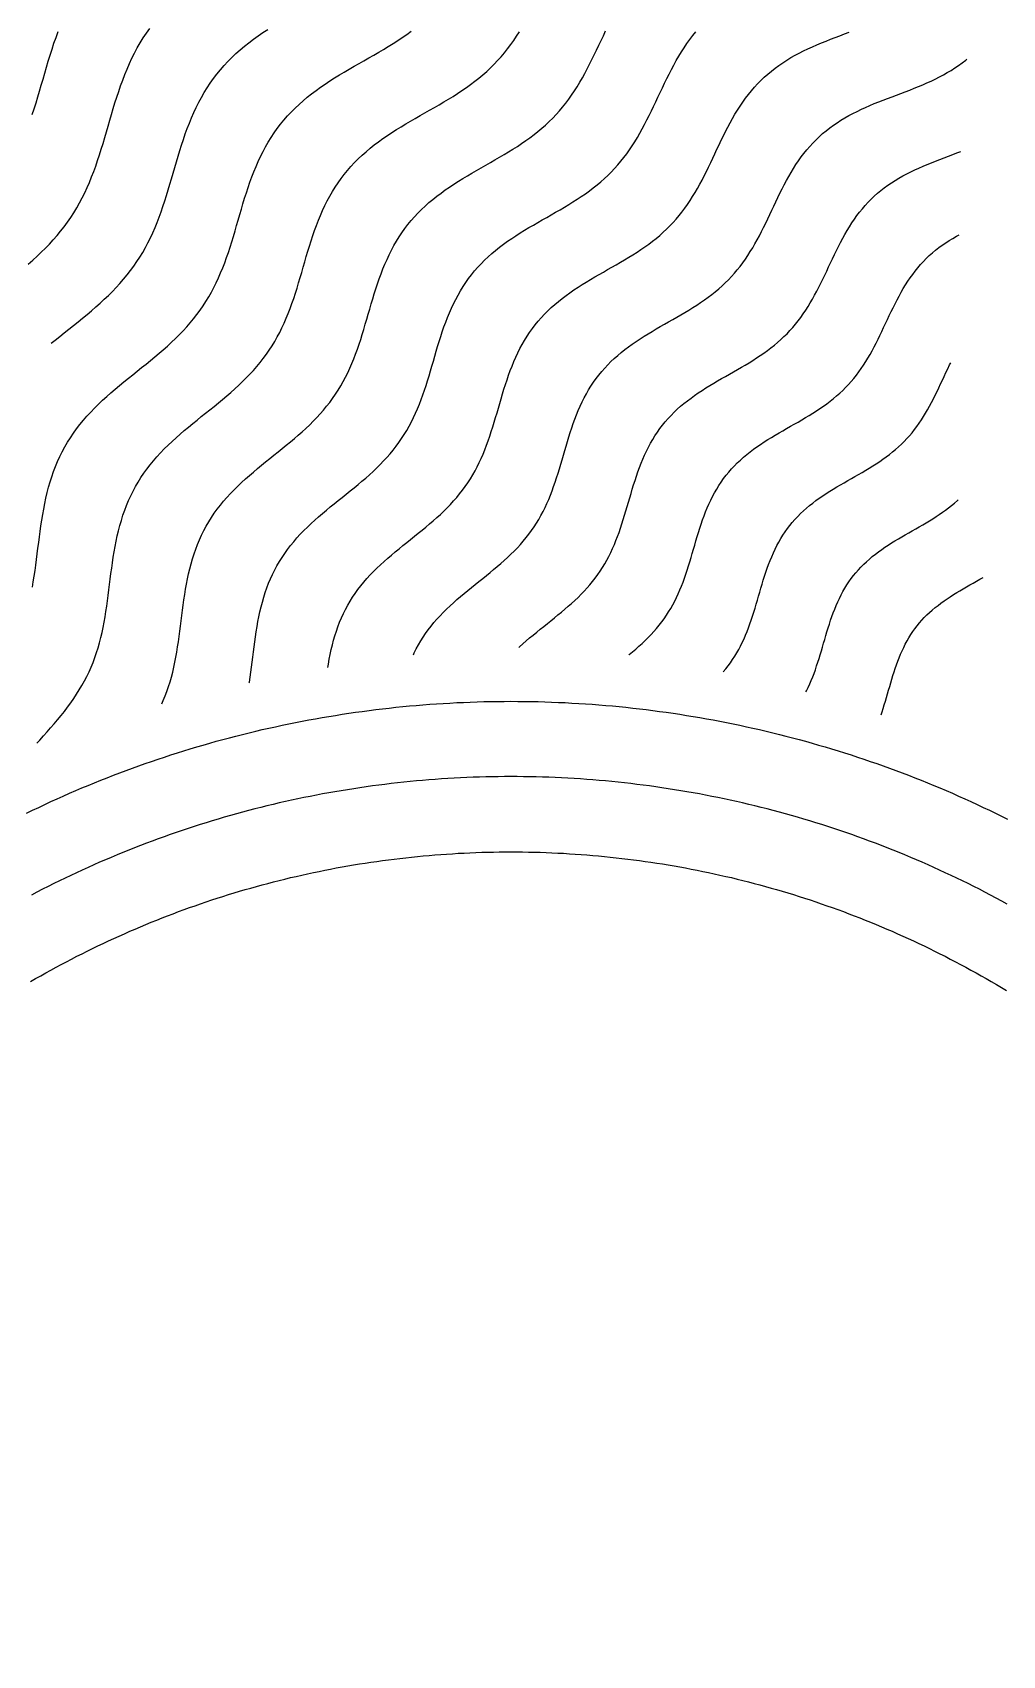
# Model space of a CAD drawing. Header units: millimetres. Extents: x -14.2 to 14.2, y -14.2 to 14.2.
# Drawn here: x -8.73 to -4.87, y 0 to 6.47 of the extents above; entities that cross this region are included whole.
import ezdxf

# ---------------------------------------------------------------- set-up
doc = ezdxf.new("R2010")
doc.units = ezdxf.units.MM
for name, color, linetype in [('ALTIN', 2, 'Continuous'), ('DOKU', 8, 'Continuous'), ('KESIM', 1, 'Continuous')]:
    doc.layers.add(name, color=color, linetype=linetype)

msp = doc.modelspace()

# ---------------------------------------------------------------- linework, layer by layer
at = {"layer": 'ALTIN'}
for points in [[(-8.7538, 3.3572), (-8.7295, 3.3689), (-8.7052, 3.3805), (-8.6807, 3.392), (-8.6562, 3.4033), (-8.6316, 3.4145), (-8.607, 3.4255), (-8.5823, 3.4364), (-8.5575, 3.4471), (-8.5327, 3.4576), (-8.5077, 3.4681), (-8.4828, 3.4783), (-8.4577, 3.4884), (-8.4326, 3.4984), (-8.4075, 3.5082), (-8.3823, 3.5178), (-8.357, 3.5273), (-8.3316, 3.5366), (-8.3062, 3.5458), (-8.2808, 3.5548), (-8.2553, 3.5637), (-8.2297, 3.5724), (-8.2041, 3.5809), (-8.1785, 3.5893), (-8.1528, 3.5975), (-8.127, 3.6056), (-8.1012, 3.6135), (-8.0753, 3.6213), (-8.0494, 3.6289), (-8.0235, 3.6363), (-7.9975, 3.6436), (-7.9714, 3.6507), (-7.9453, 3.6577), (-7.9192, 3.6645), (-7.893, 3.6711), (-7.8668, 3.6776), (-7.8406, 3.6839), (-7.8143, 3.6901), (-7.788, 3.6961), (-7.7616, 3.7019), (-7.7352, 3.7076), (-7.7088, 3.7131), (-7.6823, 3.7184), (-7.6558, 3.7236), (-7.6293, 3.7286), (-7.6028, 3.7335), (-7.5762, 3.7382), (-7.5496, 3.7427), (-7.5229, 3.7471), (-7.4962, 3.7513), (-7.4695, 3.7554), (-7.4428, 3.7592), (-7.4161, 3.763), (-7.3893, 3.7665), (-7.3625, 3.7699), (-7.3357, 3.7731), (-7.3089, 3.7762), (-7.2821, 3.7791), (-7.2552, 3.7818), (-7.2283, 3.7844), (-7.2014, 3.7868), (-7.1745, 3.789), (-7.1476, 3.7911), (-7.1207, 3.793), (-7.0937, 3.7947), (-7.0668, 3.7963), (-7.0398, 3.7977), (-7.0129, 3.7989), (-6.9859, 3.8), (-6.9589, 3.8009), (-6.9319, 3.8017), (-6.9049, 3.8022), (-6.8779, 3.8027), (-6.8509, 3.8029), (-6.8239, 3.803), (-6.7969, 3.8029), (-6.7699, 3.8027), (-6.7429, 3.8022), (-6.716, 3.8017), (-6.689, 3.8009), (-6.662, 3.8), (-6.635, 3.7989), (-6.608, 3.7977), (-6.5811, 3.7963), (-6.5541, 3.7947), (-6.5272, 3.793), (-6.5002, 3.7911), (-6.4733, 3.789), (-6.4464, 3.7868), (-6.4195, 3.7844), (-6.3927, 3.7818), (-6.3658, 3.7791), (-6.339, 3.7762), (-6.3121, 3.7731), (-6.2853, 3.7699), (-6.2585, 3.7665), (-6.2318, 3.763), (-6.205, 3.7592), (-6.1783, 3.7554), (-6.1516, 3.7513), (-6.125, 3.7471), (-6.0983, 3.7427), (-6.0717, 3.7382), (-6.0451, 3.7335), (-6.0186, 3.7286), (-5.992, 3.7236), (-5.9655, 3.7184), (-5.9391, 3.7131), (-5.9126, 3.7076), (-5.8862, 3.7019), (-5.8599, 3.6961), (-5.8336, 3.6901), (-5.8073, 3.6839), (-5.781, 3.6776), (-5.7548, 3.6711), (-5.7287, 3.6645), (-5.7025, 3.6577), (-5.6764, 3.6507), (-5.6504, 3.6436), (-5.6244, 3.6363), (-5.5984, 3.6289), (-5.5725, 3.6213), (-5.5467, 3.6135), (-5.5209, 3.6056), (-5.4951, 3.5975), (-5.4694, 3.5893), (-5.4437, 3.5809), (-5.4181, 3.5724), (-5.3926, 3.5637), (-5.3671, 3.5548), (-5.3416, 3.5458), (-5.3162, 3.5366), (-5.2909, 3.5273), (-5.2656, 3.5178), (-5.2404, 3.5082), (-5.2152, 3.4984), (-5.1901, 3.4884), (-5.1651, 3.4783), (-5.1401, 3.4681), (-5.1152, 3.4576), (-5.0904, 3.4471), (-5.0656, 3.4364), (-5.0409, 3.4255), (-5.0162, 3.4145), (-4.9916, 3.4033), (-4.9671, 3.392), (-4.9427, 3.3805), (-4.9183, 3.3689), (-4.894, 3.3572), (-4.8698, 3.3452), (-4.8456, 3.3332)], [(-4.847, 2.9949), (-4.8691, 3.0069), (-4.8912, 3.0189), (-4.9134, 3.0307), (-4.9357, 3.0423), (-4.9581, 3.0538), (-4.9805, 3.0652), (-5.003, 3.0764), (-5.0256, 3.0875), (-5.0482, 3.0985), (-5.071, 3.1093), (-5.0937, 3.12), (-5.1166, 3.1306), (-5.1395, 3.141), (-5.1624, 3.1512), (-5.1855, 3.1614), (-5.2086, 3.1713), (-5.2317, 3.1812), (-5.2549, 3.1909), (-5.2782, 3.2004), (-5.3015, 3.2099), (-5.3249, 3.2191), (-5.3484, 3.2283), (-5.3719, 3.2372), (-5.3954, 3.2461), (-5.419, 3.2548), (-5.4427, 3.2633), (-5.4664, 3.2717), (-5.4902, 3.28), (-5.514, 3.2881), (-5.5378, 3.296), (-5.5618, 3.3039), (-5.5857, 3.3115), (-5.6097, 3.3191), (-5.6338, 3.3264), (-5.6579, 3.3337), (-5.682, 3.3407), (-5.7062, 3.3477), (-5.7304, 3.3545), (-5.7547, 3.3611), (-5.779, 3.3676), (-5.8033, 3.3739), (-5.8277, 3.3801), (-5.8521, 3.3861), (-5.8766, 3.392), (-5.9011, 3.3978), (-5.9256, 3.4034), (-5.9502, 3.4088), (-5.9748, 3.4141), (-5.9994, 3.4192), (-6.0241, 3.4242), (-6.0488, 3.429), (-6.0735, 3.4337), (-6.0982, 3.4382), (-6.123, 3.4426), (-6.1478, 3.4468), (-6.1726, 3.4509), (-6.1975, 3.4548), (-6.2223, 3.4586), (-6.2472, 3.4622), (-6.2722, 3.4657), (-6.2971, 3.469), (-6.322, 3.4721), (-6.347, 3.4752), (-6.372, 3.478), (-6.397, 3.4807), (-6.4221, 3.4832), (-6.4471, 3.4856), (-6.4722, 3.4879), (-6.4972, 3.4899), (-6.5223, 3.4919), (-6.5474, 3.4936), (-6.5725, 3.4953), (-6.5976, 3.4967), (-6.6228, 3.498), (-6.6479, 3.4992), (-6.673, 3.5002), (-6.6982, 3.5011), (-6.7233, 3.5017), (-6.7485, 3.5023), (-6.7736, 3.5027), (-6.7988, 3.5029), (-6.8239, 3.503), (-6.8491, 3.5029), (-6.8742, 3.5027), (-6.8994, 3.5023), (-6.9246, 3.5017), (-6.9497, 3.5011), (-6.9748, 3.5002), (-7, 3.4992), (-7.0251, 3.498), (-7.0502, 3.4967), (-7.0753, 3.4953), (-7.1005, 3.4936), (-7.1255, 3.4919), (-7.1506, 3.4899), (-7.1757, 3.4879), (-7.2008, 3.4856), (-7.2258, 3.4832), (-7.2508, 3.4807), (-7.2758, 3.478), (-7.3008, 3.4752), (-7.3258, 3.4721), (-7.3508, 3.469), (-7.3757, 3.4657), (-7.4006, 3.4622), (-7.4255, 3.4586), (-7.4504, 3.4548), (-7.4753, 3.4509), (-7.5001, 3.4468), (-7.5249, 3.4426), (-7.5497, 3.4382), (-7.5744, 3.4337), (-7.5991, 3.429), (-7.6238, 3.4242), (-7.6485, 3.4192), (-7.6731, 3.4141), (-7.6977, 3.4088), (-7.7222, 3.4034), (-7.7468, 3.3978), (-7.7713, 3.392), (-7.7957, 3.3861), (-7.8202, 3.3801), (-7.8445, 3.3739), (-7.8689, 3.3676), (-7.8932, 3.3611), (-7.9175, 3.3545), (-7.9417, 3.3477), (-7.9659, 3.3407), (-7.99, 3.3337), (-8.0141, 3.3264), (-8.0382, 3.3191), (-8.0622, 3.3115), (-8.0861, 3.3039), (-8.11, 3.296), (-8.1339, 3.2881), (-8.1577, 3.28), (-8.1815, 3.2717), (-8.2052, 3.2633), (-8.2288, 3.2548), (-8.2525, 3.2461), (-8.276, 3.2372), (-8.2995, 3.2283), (-8.3229, 3.2191), (-8.3463, 3.2099), (-8.3697, 3.2004), (-8.3929, 3.1909), (-8.4161, 3.1812), (-8.4393, 3.1713), (-8.4624, 3.1614), (-8.4854, 3.1512), (-8.5084, 3.141), (-8.5313, 3.1306), (-8.5541, 3.12), (-8.5769, 3.1093), (-8.5996, 3.0985), (-8.6223, 3.0875), (-8.6448, 3.0764), (-8.6673, 3.0652), (-8.6898, 3.0538), (-8.7121, 3.0423), (-8.7344, 3.0307)]]:
    msp.add_lwpolyline(points, dxfattribs=at)
at = {"layer": 'DOKU'}
for points in [[(-8.7465, 5.5453), (-8.7289, 5.5609), (-8.7117, 5.5767), (-8.6949, 5.5927), (-8.6785, 5.609), (-8.6625, 5.6255), (-8.6471, 5.6423), (-8.6321, 5.6595), (-8.6177, 5.6769), (-8.6038, 5.6947), (-8.5905, 5.7129), (-8.5777, 5.7314), (-8.5655, 5.7503), (-8.5538, 5.7696), (-8.5426, 5.7892), (-8.532, 5.8093), (-8.5219, 5.8296), (-8.5123, 5.8503), (-8.5031, 5.8714), (-8.4944, 5.8928), (-8.486, 5.9144), (-8.478, 5.9364), (-8.4704, 5.9586), (-8.463, 5.981), (-8.4558, 6.0037), (-8.4489, 6.0265), (-8.442, 6.0495), (-8.4353, 6.0725), (-8.4286, 6.0957), (-8.4219, 6.1188), (-8.4151, 6.142), (-8.4082, 6.1652), (-8.4012, 6.1882), (-8.3939, 6.2112), (-8.3864, 6.234), (-8.3786, 6.2566), (-8.3704, 6.279), (-8.3619, 6.3011), (-8.3529, 6.323), (-8.3435, 6.3446), (-8.3336, 6.3658), (-8.3232, 6.3866), (-8.3122, 6.407), (-8.3007, 6.4271), (-8.2886, 6.4467), (-8.2759, 6.4658), (-8.2626, 6.4845)], [(-8.7307, 6.1418), (-8.7231, 6.1649), (-8.7158, 6.1882), (-8.7086, 6.2118), (-8.7015, 6.2354), (-8.6946, 6.2592), (-8.6877, 6.283), (-8.6808, 6.3069), (-8.6738, 6.3308), (-8.6667, 6.3547), (-8.6594, 6.3784), (-8.6519, 6.4021), (-8.6442, 6.4256), (-8.6361, 6.4489), (-8.6277, 6.472)], [(-8.7304, 4.2581), (-8.7266, 4.2798), (-8.723, 4.3017), (-8.7197, 4.3238), (-8.7166, 4.3459), (-8.7136, 4.3682), (-8.7108, 4.3906), (-8.708, 4.413), (-8.7051, 4.4355), (-8.7023, 4.458), (-8.6993, 4.4804), (-8.6961, 4.5028), (-8.6928, 4.5252), (-8.6892, 4.5474), (-8.6852, 4.5695), (-8.681, 4.5915), (-8.6763, 4.6133), (-8.6712, 4.6349), (-8.6656, 4.6562), (-8.6596, 4.6773), (-8.653, 4.6982), (-8.6458, 4.7187), (-8.6381, 4.739), (-8.6297, 4.759), (-8.6208, 4.7786), (-8.6112, 4.7979), (-8.601, 4.8168), (-8.5902, 4.8354), (-8.5787, 4.8536), (-8.5667, 4.8715), (-8.554, 4.889), (-8.5408, 4.9062), (-8.527, 4.9231), (-8.5127, 4.9396), (-8.4979, 4.9558), (-8.4826, 4.9717), (-8.4668, 4.9873), (-8.4507, 5.0027), (-8.4342, 5.0178), (-8.4174, 5.0327), (-8.4003, 5.0474), (-8.383, 5.0619), (-8.3655, 5.0763), (-8.348, 5.0906), (-8.3303, 5.1048), (-8.3126, 5.119), (-8.295, 5.1331), (-8.2774, 5.1472), (-8.2599, 5.1614), (-8.2426, 5.1756), (-8.2256, 5.19), (-8.2088, 5.2044), (-8.1923, 5.219), (-8.1761, 5.2339), (-8.1603, 5.2489), (-8.1449, 5.2641), (-8.1299, 5.2796), (-8.1154, 5.2954), (-8.1014, 5.3115), (-8.0879, 5.3279), (-8.0749, 5.3446), (-8.0623, 5.3617), (-8.0503, 5.3791), (-8.0389, 5.3968), (-8.0279, 5.4149), (-8.0174, 5.4333), (-8.0075, 5.4521), (-7.998, 5.4712), (-7.989, 5.4907), (-7.9803, 5.5104), (-7.9721, 5.5305), (-7.9643, 5.5508), (-7.9568, 5.5714), (-7.9496, 5.5923), (-7.9427, 5.6133), (-7.936, 5.6346), (-7.9294, 5.656), (-7.923, 5.6776), (-7.9167, 5.6992), (-7.9104, 5.7209), (-7.9041, 5.7427), (-7.8977, 5.7644), (-7.8913, 5.7861), (-7.8847, 5.8078), (-7.8779, 5.8293), (-7.8708, 5.8507), (-7.8635, 5.8719), (-7.8558, 5.893), (-7.8478, 5.9137), (-7.8394, 5.9343), (-7.8306, 5.9545), (-7.8213, 5.9744), (-7.8115, 5.994), (-7.8012, 6.0131), (-7.7904, 6.0319), (-7.779, 6.0503), (-7.7671, 6.0683), (-7.7546, 6.0859), (-7.7416, 6.103), (-7.728, 6.1197), (-7.7139, 6.1359), (-7.6991, 6.1517), (-7.6839, 6.167), (-7.6682, 6.1819), (-7.6519, 6.1964), (-7.6352, 6.2105), (-7.618, 6.2241), (-7.6004, 6.2375), (-7.5824, 6.2504), (-7.564, 6.2631), (-7.5454, 6.2754), (-7.5265, 6.2875), (-7.5073, 6.2994), (-7.4879, 6.311), (-7.4684, 6.3225), (-7.4488, 6.3338), (-7.4292, 6.3451), (-7.4095, 6.3563), (-7.3898, 6.3675), (-7.3703, 6.3787), (-7.3508, 6.39), (-7.3315, 6.4013), (-7.3124, 6.4128), (-7.2936, 6.4245), (-7.275, 6.4363), (-7.2567, 6.4484), (-7.2387, 6.4608), (-7.2211, 6.4735)], [(-8.7128, 3.636), (-8.7012, 3.6487), (-8.6865, 3.6649), (-8.672, 3.681), (-8.6576, 3.6973), (-8.6435, 3.7135), (-8.6296, 3.7299), (-8.6161, 3.7464), (-8.6029, 3.763), (-8.5901, 3.7797), (-8.5777, 3.7966), (-8.5657, 3.8137), (-8.5542, 3.831), (-8.5433, 3.8485), (-8.5328, 3.8662), (-8.5229, 3.8841), (-8.5135, 3.9023), (-8.5047, 3.9207), (-8.4964, 3.9394), (-8.4887, 3.9583), (-8.4815, 3.9775), (-8.4748, 3.997), (-8.4686, 4.0167), (-8.463, 4.0366), (-8.4577, 4.0568), (-8.4529, 4.0772), (-8.4485, 4.0978), (-8.4445, 4.1186), (-8.4407, 4.1396), (-8.4373, 4.1608), (-8.4341, 4.1821), (-8.4311, 4.2036), (-8.4282, 4.2251), (-8.4255, 4.2468), (-8.4227, 4.2685), (-8.42, 4.2902), (-8.4172, 4.3119), (-8.4143, 4.3337), (-8.4113, 4.3553), (-8.4081, 4.377), (-8.4046, 4.3985), (-8.4008, 4.4199), (-8.3966, 4.4411), (-8.3921, 4.4622), (-8.3872, 4.483), (-8.3818, 4.5037), (-8.3759, 4.5241), (-8.3696, 4.5443), (-8.3626, 4.5642), (-8.3551, 4.5838), (-8.3471, 4.6031), (-8.3384, 4.6221), (-8.3292, 4.6407), (-8.3193, 4.659), (-8.3088, 4.677), (-8.2978, 4.6946), (-8.2861, 4.7119), (-8.2739, 4.7289), (-8.2611, 4.7455), (-8.2477, 4.7618), (-8.2339, 4.7778), (-8.2195, 4.7935), (-8.2047, 4.8089), (-8.1895, 4.824), (-8.1739, 4.8388), (-8.1579, 4.8535), (-8.1417, 4.8679), (-8.1252, 4.8821), (-8.1084, 4.8961), (-8.0915, 4.9101), (-8.0745, 4.9239), (-8.0574, 4.9376), (-8.0403, 4.9513), (-8.0233, 4.965), (-8.0063, 4.9786), (-7.9894, 4.9923), (-7.9727, 5.0061), (-7.9562, 5.02), (-7.9399, 5.034), (-7.9239, 5.0481), (-7.9083, 5.0624), (-7.893, 5.077), (-7.8781, 5.0917), (-7.8637, 5.1067), (-7.8496, 5.122), (-7.8361, 5.1376), (-7.823, 5.1534), (-7.8104, 5.1696), (-7.7983, 5.1861), (-7.7867, 5.2029), (-7.7756, 5.22), (-7.765, 5.2375), (-7.7549, 5.2554), (-7.7452, 5.2735), (-7.736, 5.292), (-7.7273, 5.3108), (-7.719, 5.3299), (-7.711, 5.3493), (-7.7035, 5.369), (-7.6962, 5.3889), (-7.6892, 5.4091), (-7.6825, 5.4295), (-7.676, 5.45), (-7.6697, 5.4708), (-7.6635, 5.4916), (-7.6574, 5.5125), (-7.6513, 5.5335), (-7.6452, 5.5546), (-7.6391, 5.5756), (-7.6328, 5.5966), (-7.6264, 5.6175), (-7.6198, 5.6384), (-7.613, 5.6591), (-7.6059, 5.6796), (-7.5985, 5.6999), (-7.5908, 5.7201), (-7.5826, 5.7399), (-7.5741, 5.7595), (-7.5651, 5.7787), (-7.5556, 5.7976), (-7.5457, 5.8162), (-7.5352, 5.8344), (-7.5242, 5.8522), (-7.5127, 5.8696), (-7.5006, 5.8865), (-7.488, 5.9031), (-7.4749, 5.9192), (-7.4612, 5.9349), (-7.447, 5.9502), (-7.4322, 5.965), (-7.417, 5.9794), (-7.4013, 5.9934), (-7.3851, 6.007), (-7.3685, 6.0203), (-7.3514, 6.0332), (-7.334, 6.0457), (-7.3163, 6.0579), (-7.2983, 6.0699), (-7.2799, 6.0816), (-7.2614, 6.093), (-7.2427, 6.1043), (-7.2238, 6.1154), (-7.2049, 6.1264), (-7.1858, 6.1373), (-7.1668, 6.1481), (-7.1478, 6.1589), (-7.1289, 6.1698), (-7.1101, 6.1807), (-7.0914, 6.1917), (-7.0729, 6.2028), (-7.0547, 6.2141), (-7.0367, 6.2255), (-7.019, 6.2372), (-7.0016, 6.2492), (-6.9846, 6.2614), (-6.968, 6.274), (-6.9517, 6.2869), (-6.9359, 6.3001), (-6.9205, 6.3137), (-6.9055, 6.3277), (-6.891, 6.3421), (-6.8769, 6.3569), (-6.8632, 6.3721), (-6.85, 6.3878), (-6.8373, 6.4038), (-6.8249, 6.4202), (-6.8129, 6.437), (-6.8014, 6.4542), (-6.7901, 6.4718)], [(-8.655, 5.2299), (-8.6395, 5.2426), (-8.6214, 5.2573), (-8.6031, 5.272), (-8.5849, 5.2866), (-8.5666, 5.3012), (-8.5485, 5.3158), (-8.5305, 5.3304), (-8.5126, 5.3451), (-8.495, 5.3599), (-8.4776, 5.3749), (-8.4606, 5.39), (-8.4439, 5.4053), (-8.4276, 5.4208), (-8.4117, 5.4366), (-8.3962, 5.4526), (-8.3813, 5.4689), (-8.3668, 5.4855), (-8.3528, 5.5024), (-8.3393, 5.5197), (-8.3264, 5.5373), (-8.314, 5.5553), (-8.3022, 5.5736), (-8.2908, 5.5922), (-8.28, 5.6113), (-8.2698, 5.6307), (-8.26, 5.6504), (-8.2506, 5.6705), (-8.2417, 5.6909), (-8.2333, 5.7116), (-8.2252, 5.7326), (-8.2174, 5.7539), (-8.21, 5.7754), (-8.2028, 5.7972), (-8.1959, 5.8191), (-8.1891, 5.8413), (-8.1825, 5.8635), (-8.176, 5.8859), (-8.1695, 5.9083), (-8.163, 5.9308), (-8.1564, 5.9532), (-8.1497, 5.9756), (-8.1429, 5.998), (-8.1359, 6.0202), (-8.1286, 6.0423), (-8.121, 6.0643), (-8.1131, 6.086), (-8.1048, 6.1074), (-8.0962, 6.1286), (-8.087, 6.1495), (-8.0774, 6.1701), (-8.0673, 6.1903), (-8.0567, 6.2101), (-8.0455, 6.2295), (-8.0338, 6.2485), (-8.0215, 6.2671), (-8.0086, 6.2852), (-7.9952, 6.3029), (-7.9811, 6.3201), (-7.9665, 6.3368), (-7.9513, 6.3531), (-7.9356, 6.369), (-7.9193, 6.3844), (-7.9025, 6.3993), (-7.8852, 6.4139), (-7.8675, 6.428), (-7.8493, 6.4418), (-7.8307, 6.4552), (-7.8118, 6.4682), (-7.7925, 6.481)], [(-8.2145, 3.7931), (-8.2087, 3.806), (-8.2013, 3.8243), (-8.1943, 3.8428), (-8.1878, 3.8616), (-8.1819, 3.8807), (-8.1764, 3.8999), (-8.1713, 3.9194), (-8.1667, 3.9391), (-8.1624, 3.9591), (-8.1585, 3.9792), (-8.1549, 3.9995), (-8.1516, 4.0199), (-8.1485, 4.0405), (-8.1456, 4.0612), (-8.1428, 4.0821), (-8.1402, 4.103), (-8.1375, 4.1239), (-8.1349, 4.1449), (-8.1322, 4.1659), (-8.1294, 4.1869), (-8.1265, 4.2079), (-8.1233, 4.2287), (-8.12, 4.2495), (-8.1163, 4.2702), (-8.1123, 4.2907), (-8.1079, 4.3111), (-8.1032, 4.3312), (-8.098, 4.3512), (-8.0923, 4.3709), (-8.0861, 4.3904), (-8.0794, 4.4096), (-8.0722, 4.4286), (-8.0644, 4.4472), (-8.0561, 4.4655), (-8.0471, 4.4836), (-8.0376, 4.5013), (-8.0275, 4.5186), (-8.0168, 4.5357), (-8.0055, 4.5524), (-7.9937, 4.5688), (-7.9813, 4.5848), (-7.9684, 4.6006), (-7.9551, 4.616), (-7.9412, 4.6312), (-7.9269, 4.646), (-7.9122, 4.6606), (-7.8971, 4.675), (-7.8817, 4.6891), (-7.866, 4.703), (-7.85, 4.7168), (-7.8339, 4.7304), (-7.8175, 4.7438), (-7.8011, 4.7571), (-7.7846, 4.7704), (-7.7681, 4.7836), (-7.7516, 4.7968), (-7.7352, 4.81), (-7.7188, 4.8233), (-7.7027, 4.8366), (-7.6867, 4.85), (-7.671, 4.8635), (-7.6556, 4.8772), (-7.6405, 4.891), (-7.6257, 4.905), (-7.6114, 4.9193), (-7.5974, 4.9338), (-7.5838, 4.9486), (-7.5707, 4.9636), (-7.5581, 4.9789), (-7.5459, 4.9945), (-7.5342, 5.0105), (-7.523, 5.0267), (-7.5123, 5.0433), (-7.502, 5.0602), (-7.4923, 5.0774), (-7.4829, 5.095), (-7.4741, 5.1128), (-7.4656, 5.131), (-7.4576, 5.1494), (-7.4499, 5.1682), (-7.4426, 5.1872), (-7.4356, 5.2065), (-7.4289, 5.2259), (-7.4224, 5.2456), (-7.4161, 5.2655), (-7.41, 5.2855), (-7.404, 5.3056), (-7.3981, 5.3259), (-7.3922, 5.3462), (-7.3863, 5.3665), (-7.3804, 5.3868), (-7.3743, 5.4071), (-7.3682, 5.4273), (-7.3618, 5.4474), (-7.3552, 5.4674), (-7.3484, 5.4873), (-7.3412, 5.5069), (-7.3337, 5.5264), (-7.3259, 5.5455), (-7.3176, 5.5644), (-7.3089, 5.583), (-7.2998, 5.6013), (-7.2902, 5.6192), (-7.28, 5.6368), (-7.2694, 5.654), (-7.2583, 5.6708), (-7.2467, 5.6872), (-7.2345, 5.7032), (-7.2218, 5.7188), (-7.2085, 5.7339), (-7.1948, 5.7487), (-7.1806, 5.763), (-7.1658, 5.7769), (-7.1506, 5.7905), (-7.135, 5.8036), (-7.1189, 5.8164), (-7.1025, 5.8289), (-7.0857, 5.841), (-7.0685, 5.8528), (-7.0511, 5.8643), (-7.0334, 5.8756), (-7.0155, 5.8867), (-6.9974, 5.8976), (-6.9792, 5.9083), (-6.9609, 5.9189), (-6.9425, 5.9295), (-6.9241, 5.9399), (-6.9058, 5.9504), (-6.8875, 5.9609), (-6.8693, 5.9714), (-6.8513, 5.982), (-6.8334, 5.9927), (-6.8158, 6.0036), (-6.7984, 6.0147), (-6.7813, 6.026), (-6.7645, 6.0376), (-6.7481, 6.0494), (-6.732, 6.0615), (-6.7163, 6.074), (-6.701, 6.0868), (-6.6861, 6.0999), (-6.6717, 6.1135), (-6.6576, 6.1274), (-6.644, 6.1417), (-6.6308, 6.1564), (-6.6181, 6.1715), (-6.6057, 6.1869), (-6.5938, 6.2028), (-6.5822, 6.2191), (-6.571, 6.2357), (-6.5602, 6.2527), (-6.5497, 6.27), (-6.5395, 6.2876), (-6.5296, 6.3055), (-6.5199, 6.3237), (-6.5104, 6.3422), (-6.5011, 6.3608), (-6.4919, 6.3796), (-6.4829, 6.3986), (-6.4739, 6.4176), (-6.4649, 6.4367), (-6.4559, 6.4559), (-6.4468, 6.475)], [(-7.8662, 3.8771), (-7.8659, 3.879), (-7.8629, 3.8989), (-7.8601, 3.9189), (-7.8574, 3.939), (-7.8548, 3.9592), (-7.8523, 3.9794), (-7.8498, 3.9997), (-7.8472, 4.0199), (-7.8445, 4.0402), (-7.8416, 4.0604), (-7.8386, 4.0805), (-7.8354, 4.1006), (-7.8318, 4.1205), (-7.828, 4.1403), (-7.8238, 4.16), (-7.8192, 4.1794), (-7.8142, 4.1987), (-7.8087, 4.2177), (-7.8027, 4.2365), (-7.7963, 4.2551), (-7.7893, 4.2733), (-7.7818, 4.2913), (-7.7737, 4.309), (-7.7651, 4.3264), (-7.7559, 4.3435), (-7.7461, 4.3603), (-7.7358, 4.3767), (-7.7249, 4.3928), (-7.7135, 4.4086), (-7.7016, 4.4241), (-7.6892, 4.4393), (-7.6762, 4.4542), (-7.6629, 4.4688), (-7.6491, 4.4832), (-7.6349, 4.4973), (-7.6203, 4.5111), (-7.6054, 4.5248), (-7.5903, 4.5382), (-7.5749, 4.5515), (-7.5593, 4.5646), (-7.5435, 4.5775), (-7.5277, 4.5904), (-7.5118, 4.6032), (-7.4958, 4.616), (-7.4799, 4.6287), (-7.464, 4.6414), (-7.4483, 4.6542), (-7.4327, 4.6671), (-7.4173, 4.68), (-7.4022, 4.693), (-7.3873, 4.7062), (-7.3727, 4.7196), (-7.3585, 4.7331), (-7.3446, 4.7469), (-7.3311, 4.7609), (-7.318, 4.7751), (-7.3054, 4.7896), (-7.2932, 4.8044), (-7.2814, 4.8195), (-7.2701, 4.8348), (-7.2593, 4.8505), (-7.249, 4.8665), (-7.2391, 4.8828), (-7.2297, 4.8994), (-7.2207, 4.9164), (-7.2121, 4.9336), (-7.204, 4.9511), (-7.1962, 4.969), (-7.1888, 4.9871), (-7.1817, 5.0054), (-7.175, 5.024), (-7.1685, 5.0428), (-7.1622, 5.0618), (-7.1562, 5.0809), (-7.1503, 5.1002), (-7.1445, 5.1197), (-7.1388, 5.1392), (-7.1331, 5.1588), (-7.1274, 5.1784), (-7.1217, 5.198), (-7.1159, 5.2176), (-7.1099, 5.2371), (-7.1038, 5.2565), (-7.0974, 5.2758), (-7.0908, 5.295), (-7.0839, 5.3139), (-7.0767, 5.3327), (-7.0691, 5.3512), (-7.0611, 5.3694), (-7.0527, 5.3874), (-7.0439, 5.405), (-7.0346, 5.4223), (-7.0249, 5.4392), (-7.0146, 5.4558), (-7.0039, 5.4721), (-6.9927, 5.4879), (-6.9809, 5.5033), (-6.9687, 5.5183), (-6.9559, 5.533), (-6.9426, 5.5472), (-6.9289, 5.561), (-6.9147, 5.5745), (-6.9, 5.5875), (-6.8849, 5.6002), (-6.8694, 5.6126), (-6.8536, 5.6246), (-6.8373, 5.6363), (-6.8208, 5.6477), (-6.804, 5.6588), (-6.7869, 5.6697), (-6.7696, 5.6804), (-6.7522, 5.6909), (-6.7346, 5.7012), (-6.7169, 5.7115), (-6.6992, 5.7216), (-6.6814, 5.7317), (-6.6637, 5.7418), (-6.6461, 5.7519), (-6.6285, 5.7621), (-6.6111, 5.7723), (-6.5939, 5.7827), (-6.5769, 5.7932), (-6.5601, 5.8039), (-6.5436, 5.8148), (-6.5275, 5.826), (-6.5116, 5.8374), (-6.4961, 5.8491), (-6.4809, 5.8611), (-6.4662, 5.8735), (-6.4518, 5.8861), (-6.4378, 5.8992), (-6.4243, 5.9126), (-6.4112, 5.9264), (-6.3984, 5.9406), (-6.3861, 5.9552), (-6.3742, 5.9701), (-6.3627, 5.9854), (-6.3515, 6.0011), (-6.3407, 6.0171), (-6.3303, 6.0335), (-6.3202, 6.0502), (-6.3103, 6.0672), (-6.3007, 6.0845), (-6.2914, 6.1021), (-6.2822, 6.1199), (-6.2732, 6.1379), (-6.2644, 6.156), (-6.2556, 6.1743), (-6.247, 6.1927), (-6.2383, 6.2111), (-6.2296, 6.2296), (-6.2209, 6.2481), (-6.2121, 6.2665), (-6.2031, 6.2849), (-6.194, 6.3031), (-6.1847, 6.3211), (-6.1752, 6.339), (-6.1654, 6.3567), (-6.1553, 6.374), (-6.145, 6.3911), (-6.1342, 6.4079), (-6.1231, 6.4243), (-6.1117, 6.4404), (-6.0998, 6.456), (-6.0875, 6.4712)], [(-7.5529, 3.9384), (-7.5508, 3.9516), (-7.5474, 3.9709), (-7.5436, 3.9899), (-7.5396, 4.0089), (-7.5352, 4.0276), (-7.5303, 4.0462), (-7.525, 4.0645), (-7.5193, 4.0827), (-7.5131, 4.1005), (-7.5064, 4.1181), (-7.4991, 4.1355), (-7.4913, 4.1525), (-7.483, 4.1693), (-7.4742, 4.1857), (-7.4648, 4.2019), (-7.4548, 4.2177), (-7.4443, 4.2333), (-7.4333, 4.2485), (-7.4218, 4.2634), (-7.4099, 4.2781), (-7.3974, 4.2924), (-7.3845, 4.3065), (-7.3712, 4.3204), (-7.3576, 4.3339), (-7.3435, 4.3473), (-7.3292, 4.3604), (-7.3146, 4.3734), (-7.2998, 4.3861), (-7.2847, 4.3988), (-7.2695, 4.4113), (-7.2543, 4.4237), (-7.2389, 4.436), (-7.2235, 4.4483), (-7.2082, 4.4606), (-7.1929, 4.4729), (-7.1778, 4.4852), (-7.1627, 4.4975), (-7.1479, 4.51), (-7.1333, 4.5226), (-7.119, 4.5353), (-7.1049, 4.5482), (-7.0912, 4.5612), (-7.0778, 4.5745), (-7.0648, 4.5879), (-7.0522, 4.6017), (-7.04, 4.6156), (-7.0283, 4.6299), (-7.0169, 4.6444), (-7.0061, 4.6592), (-6.9956, 4.6743), (-6.9857, 4.6898), (-6.9761, 4.7055), (-6.9671, 4.7215), (-6.9584, 4.7378), (-6.9501, 4.7544), (-6.9423, 4.7713), (-6.9348, 4.7885), (-6.9277, 4.8059), (-6.9209, 4.8236), (-6.9144, 4.8415), (-6.9081, 4.8596), (-6.9021, 4.8779), (-6.8962, 4.8964), (-6.8906, 4.915), (-6.885, 4.9337), (-6.8795, 4.9525), (-6.874, 4.9714), (-6.8686, 4.9903), (-6.863, 5.0092), (-6.8574, 5.0281), (-6.8517, 5.0469), (-6.8458, 5.0656), (-6.8396, 5.0842), (-6.8333, 5.1026), (-6.8266, 5.1209), (-6.8196, 5.139), (-6.8123, 5.1568), (-6.8046, 5.1744), (-6.7966, 5.1917), (-6.7881, 5.2087), (-6.7791, 5.2253), (-6.7697, 5.2417), (-6.7599, 5.2577), (-6.7495, 5.2733), (-6.7387, 5.2885), (-6.7273, 5.3034), (-6.7155, 5.3179), (-6.7032, 5.332), (-6.6905, 5.3457), (-6.6772, 5.359), (-6.6635, 5.372), (-6.6494, 5.3846), (-6.6349, 5.3968), (-6.6199, 5.4087), (-6.6046, 5.4203), (-6.589, 5.4315), (-6.5731, 5.4425), (-6.5568, 5.4533), (-6.5404, 5.4638), (-6.5237, 5.4741), (-6.5069, 5.4842), (-6.49, 5.4942), (-6.4729, 5.504), (-6.4558, 5.5138), (-6.4387, 5.5235), (-6.4217, 5.5333), (-6.4047, 5.543), (-6.3878, 5.5528), (-6.371, 5.5627), (-6.3544, 5.5727), (-6.338, 5.5828), (-6.3218, 5.5931), (-6.306, 5.6036), (-6.2904, 5.6144), (-6.2751, 5.6254), (-6.2601, 5.6366), (-6.2455, 5.6482), (-6.2313, 5.6601), (-6.2175, 5.6723), (-6.204, 5.6849), (-6.1909, 5.6979), (-6.1783, 5.7112), (-6.166, 5.7248), (-6.1542, 5.7388), (-6.1427, 5.7532), (-6.1316, 5.768), (-6.1208, 5.7831), (-6.1104, 5.7986), (-6.1004, 5.8144), (-6.0906, 5.8305), (-6.0811, 5.8469), (-6.0719, 5.8635), (-6.0629, 5.8804), (-6.054, 5.8976), (-6.0454, 5.9149), (-6.0369, 5.9324), (-6.0284, 5.95), (-6.0201, 5.9677), (-6.0117, 5.9855), (-6.0033, 6.0033), (-5.9949, 6.0211), (-5.9864, 6.0389), (-5.9778, 6.0566), (-5.969, 6.0741), (-5.9601, 6.0915), (-5.9509, 6.1088), (-5.9415, 6.1258), (-5.9318, 6.1425), (-5.9218, 6.159), (-5.9114, 6.1752), (-5.9007, 6.191), (-5.8897, 6.2064), (-5.8782, 6.2215), (-5.8664, 6.2362), (-5.8542, 6.2504), (-5.8415, 6.2642), (-5.8284, 6.2776), (-5.8149, 6.2905), (-5.801, 6.303), (-5.7866, 6.315), (-5.7718, 6.3265), (-5.7567, 6.3376), (-5.7411, 6.3483), (-5.7252, 6.3585), (-5.7089, 6.3683), (-5.6923, 6.3777), (-5.6754, 6.3867), (-5.6582, 6.3954), (-5.6407, 6.4038), (-5.623, 6.4118), (-5.6051, 6.4196), (-5.5871, 6.4272), (-5.5689, 6.4346), (-5.5506, 6.4418), (-5.5322, 6.4489), (-5.5138, 6.4558), (-5.4954, 6.4628), (-5.477, 6.4697)], [(-7.2126, 3.9881), (-7.209, 3.996), (-7.201, 4.0121), (-7.1924, 4.028), (-7.1834, 4.0435), (-7.1738, 4.0588), (-7.1638, 4.0737), (-7.1532, 4.0884), (-7.1421, 4.1027), (-7.1306, 4.1168), (-7.1186, 4.1307), (-7.1062, 4.1442), (-7.0934, 4.1575), (-7.0802, 4.1706), (-7.0667, 4.1834), (-7.0529, 4.1961), (-7.0389, 4.2085), (-7.0246, 4.2208), (-7.0102, 4.233), (-6.9955, 4.245), (-6.9808, 4.2569), (-6.9661, 4.2688), (-6.9513, 4.2806), (-6.9365, 4.2924), (-6.9218, 4.3043), (-6.9072, 4.3161), (-6.8928, 4.328), (-6.8785, 4.34), (-6.8644, 4.3521), (-6.8506, 4.3643), (-6.8371, 4.3767), (-6.8239, 4.3893), (-6.811, 4.402), (-6.7985, 4.415), (-6.7864, 4.4282), (-6.7747, 4.4417), (-6.7634, 4.4554), (-6.7525, 4.4694), (-6.742, 4.4836), (-6.732, 4.4982), (-6.7224, 4.513), (-6.7132, 4.5281), (-6.7045, 4.5435), (-6.6961, 4.5592), (-6.6882, 4.5752), (-6.6806, 4.5915), (-6.6734, 4.608), (-6.6666, 4.6248), (-6.66, 4.6418), (-6.6538, 4.659), (-6.6477, 4.6764), (-6.6419, 4.6941), (-6.6363, 4.7118), (-6.6308, 4.7297), (-6.6255, 4.7478), (-6.6202, 4.7659), (-6.6149, 4.784), (-6.6097, 4.8022), (-6.6044, 4.8204), (-6.5989, 4.8385), (-6.5934, 4.8566), (-6.5877, 4.8747), (-6.5818, 4.8926), (-6.5757, 4.9103), (-6.5693, 4.9279), (-6.5626, 4.9453), (-6.5556, 4.9624), (-6.5482, 4.9793), (-6.5404, 4.996), (-6.5322, 5.0123), (-6.5236, 5.0284), (-6.5146, 5.0441), (-6.5051, 5.0595), (-6.4951, 5.0745), (-6.4847, 5.0892), (-6.4738, 5.1035), (-6.4624, 5.1175), (-6.4506, 5.131), (-6.4383, 5.1442), (-6.4255, 5.157), (-6.4124, 5.1695), (-6.3988, 5.1816), (-6.3848, 5.1934), (-6.3704, 5.2048), (-6.3557, 5.216), (-6.3406, 5.2268), (-6.3253, 5.2374), (-6.3097, 5.2477), (-6.2939, 5.2578), (-6.2778, 5.2677), (-6.2617, 5.2775), (-6.2454, 5.2871), (-6.229, 5.2966), (-6.2125, 5.306), (-6.1961, 5.3154), (-6.1796, 5.3247), (-6.1633, 5.3341), (-6.147, 5.3435), (-6.1309, 5.353), (-6.1149, 5.3626), (-6.0991, 5.3724), (-6.0836, 5.3823), (-6.0683, 5.3924), (-6.0533, 5.4027), (-6.0386, 5.4133), (-6.0242, 5.4242), (-6.0101, 5.4353), (-5.9964, 5.4468), (-5.9831, 5.4585), (-5.9702, 5.4707), (-5.9576, 5.4831), (-5.9454, 5.4959), (-5.9336, 5.509), (-5.9222, 5.5225), (-5.9112, 5.5364), (-5.9005, 5.5506), (-5.8901, 5.5651), (-5.8801, 5.58), (-5.8704, 5.5952), (-5.861, 5.6107), (-5.8519, 5.6265), (-5.843, 5.6425), (-5.8343, 5.6588), (-5.8259, 5.6753), (-5.8175, 5.692), (-5.8093, 5.7088), (-5.8012, 5.7258), (-5.7931, 5.7428), (-5.7851, 5.7599), (-5.7771, 5.7771), (-5.769, 5.7942), (-5.7608, 5.8113), (-5.7525, 5.8283), (-5.7441, 5.8452), (-5.7354, 5.8619), (-5.7266, 5.8785), (-5.7175, 5.8949), (-5.7082, 5.911), (-5.6986, 5.9269), (-5.6886, 5.9424), (-5.6783, 5.9576), (-5.6677, 5.9725), (-5.6567, 5.987), (-5.6453, 6.0011), (-5.6335, 6.0148), (-5.6213, 6.0281), (-5.6087, 6.041), (-5.5957, 6.0534), (-5.5823, 6.0654), (-5.5685, 6.0769), (-5.5543, 6.0881), (-5.5397, 6.0987), (-5.5247, 6.109), (-5.5094, 6.1188), (-5.4937, 6.1283), (-5.4778, 6.1373), (-5.4615, 6.146), (-5.4449, 6.1544), (-5.4281, 6.1624), (-5.4111, 6.1702), (-5.3939, 6.1777), (-5.3765, 6.185), (-5.359, 6.192), (-5.3414, 6.199), (-5.3237, 6.2058), (-5.306, 6.2125), (-5.2883, 6.2192), (-5.2706, 6.2259), (-5.253, 6.2326), (-5.2354, 6.2393), (-5.218, 6.2462), (-5.2007, 6.2532), (-5.1836, 6.2603), (-5.1667, 6.2677), (-5.15, 6.2753), (-5.1336, 6.2832), (-5.1174, 6.2913), (-5.1015, 6.2998), (-5.0859, 6.3086), (-5.0705, 6.3178), (-5.0555, 6.3273), (-5.0409, 6.3372), (-5.0265, 6.3476), (-5.0125, 6.3583), (-5.0079, 6.362)], [(-6.7921, 4.0175), (-6.79, 4.0196), (-6.7767, 4.0317), (-6.7632, 4.0437), (-6.7495, 4.0555), (-6.7356, 4.0672), (-6.7215, 4.0787), (-6.7074, 4.0902), (-6.6932, 4.1016), (-6.679, 4.113), (-6.6648, 4.1243), (-6.6507, 4.1357), (-6.6367, 4.1471), (-6.6228, 4.1585), (-6.6091, 4.17), (-6.5956, 4.1816), (-6.5823, 4.1934), (-6.5693, 4.2053), (-6.5566, 4.2174), (-6.5443, 4.2296), (-6.5323, 4.2421), (-6.5206, 4.2548), (-6.5093, 4.2677), (-6.4985, 4.2809), (-6.488, 4.2943), (-6.4779, 4.308), (-6.4683, 4.322), (-6.4591, 4.3362), (-6.4503, 4.3508), (-6.4419, 4.3656), (-6.4339, 4.3807), (-6.4262, 4.396), (-6.419, 4.4116), (-6.4121, 4.4275), (-6.4055, 4.4436), (-6.3992, 4.46), (-6.3931, 4.4765), (-6.3874, 4.4933), (-6.3818, 4.5102), (-6.3764, 4.5273), (-6.3711, 4.5445), (-6.366, 4.5618), (-6.3609, 4.5792), (-6.3558, 4.5966), (-6.3508, 4.6141), (-6.3457, 4.6316), (-6.3405, 4.649), (-6.3352, 4.6664), (-6.3297, 4.6837), (-6.324, 4.7009), (-6.3181, 4.718), (-6.312, 4.7349), (-6.3056, 4.7516), (-6.2988, 4.7681), (-6.2917, 4.7843), (-6.2842, 4.8003), (-6.2764, 4.816), (-6.2681, 4.8314), (-6.2594, 4.8466), (-6.2503, 4.8613), (-6.2407, 4.8758), (-6.2307, 4.8899), (-6.2202, 4.9036), (-6.2093, 4.917), (-6.1979, 4.9301), (-6.1861, 4.9427), (-6.1739, 4.9551), (-6.1612, 4.967), (-6.1481, 4.9787), (-6.1347, 4.99), (-6.1209, 5.001), (-6.1067, 5.0117), (-6.0923, 5.0221), (-6.0776, 5.0323), (-6.0626, 5.0422), (-6.0474, 5.0519), (-6.032, 5.0614), (-6.0164, 5.0708), (-6.0007, 5.08), (-5.985, 5.0891), (-5.9692, 5.0982), (-5.9534, 5.1072), (-5.9376, 5.1162), (-5.9219, 5.1252), (-5.9062, 5.1342), (-5.8907, 5.1433), (-5.8754, 5.1526), (-5.8602, 5.1619), (-5.8453, 5.1715), (-5.8306, 5.1812), (-5.8162, 5.1911), (-5.802, 5.2013), (-5.7882, 5.2117), (-5.7747, 5.2224), (-5.7616, 5.2334), (-5.7488, 5.2447), (-5.7363, 5.2564), (-5.7243, 5.2683), (-5.7126, 5.2806), (-5.7012, 5.2933), (-5.6902, 5.3062), (-5.6796, 5.3195), (-5.6694, 5.3332), (-5.6594, 5.3472), (-5.6498, 5.3615), (-5.6405, 5.3761), (-5.6315, 5.391), (-5.6227, 5.4061), (-5.6142, 5.4215), (-5.6058, 5.4372), (-5.5977, 5.453), (-5.5897, 5.469), (-5.5818, 5.4852), (-5.574, 5.5015), (-5.5662, 5.5179), (-5.5585, 5.5343), (-5.5508, 5.5508), (-5.543, 5.5672), (-5.5352, 5.5837), (-5.5272, 5.6), (-5.5191, 5.6163), (-5.5108, 5.6323), (-5.5023, 5.6483), (-5.4936, 5.664), (-5.4846, 5.6795), (-5.4754, 5.6947), (-5.4658, 5.7097), (-5.4559, 5.7243), (-5.4457, 5.7386), (-5.4351, 5.7525), (-5.4242, 5.7661), (-5.4128, 5.7792), (-5.4011, 5.792), (-5.389, 5.8044), (-5.3765, 5.8163), (-5.3637, 5.8278), (-5.3504, 5.8389), (-5.3367, 5.8496), (-5.3227, 5.8599), (-5.3083, 5.8697), (-5.2936, 5.8792), (-5.2786, 5.8882), (-5.2632, 5.8969), (-5.2476, 5.9053), (-5.2317, 5.9133), (-5.2155, 5.921), (-5.1992, 5.9285), (-5.1826, 5.9357), (-5.1659, 5.9427), (-5.1491, 5.9495), (-5.1322, 5.9562), (-5.1152, 5.9627), (-5.0982, 5.9692), (-5.0811, 5.9756), (-5.0641, 5.982), (-5.0472, 5.9884), (-5.0321, 5.9943)], [(-6.3542, 3.9878), (-6.3528, 3.989), (-6.3397, 4), (-6.3267, 4.0112), (-6.314, 4.0225), (-6.3015, 4.0339), (-6.2894, 4.0455), (-6.2775, 4.0572), (-6.266, 4.0692), (-6.2548, 4.0813), (-6.244, 4.0937), (-6.2335, 4.1064), (-6.2235, 4.1192), (-6.2139, 4.1324), (-6.2046, 4.1458), (-6.1958, 4.1595), (-6.1873, 4.1734), (-6.1793, 4.1876), (-6.1716, 4.2021), (-6.1643, 4.2168), (-6.1573, 4.2318), (-6.1507, 4.247), (-6.1443, 4.2625), (-6.1383, 4.2782), (-6.1325, 4.294), (-6.127, 4.3101), (-6.1216, 4.3263), (-6.1165, 4.3427), (-6.1114, 4.3592), (-6.1065, 4.3758), (-6.1016, 4.3925), (-6.0968, 4.4093), (-6.0919, 4.426), (-6.087, 4.4428), (-6.082, 4.4595), (-6.0769, 4.4762), (-6.0717, 4.4928), (-6.0662, 4.5093), (-6.0606, 4.5257), (-6.0547, 4.5419), (-6.0485, 4.5579), (-6.042, 4.5737), (-6.0352, 4.5893), (-6.0281, 4.6046), (-6.0205, 4.6197), (-6.0126, 4.6345), (-6.0042, 4.649), (-5.9955, 4.6632), (-5.9863, 4.677), (-5.9767, 4.6905), (-5.9667, 4.7037), (-5.9562, 4.7166), (-5.9453, 4.7291), (-5.9339, 4.7412), (-5.9222, 4.7531), (-5.9101, 4.7646), (-5.8975, 4.7757), (-5.8846, 4.7866), (-5.8714, 4.7971), (-5.8578, 4.8074), (-5.8439, 4.8174), (-5.8298, 4.8271), (-5.8154, 4.8366), (-5.8008, 4.846), (-5.7861, 4.8551), (-5.7712, 4.8641), (-5.7561, 4.8729), (-5.741, 4.8817), (-5.7259, 4.8903), (-5.7107, 4.899), (-5.6955, 4.9076), (-5.6805, 4.9162), (-5.6655, 4.9249), (-5.6506, 4.9337), (-5.6359, 4.9425), (-5.6213, 4.9515), (-5.607, 4.9607), (-5.5929, 4.97), (-5.5791, 4.9795), (-5.5655, 4.9893), (-5.5523, 4.9993), (-5.5393, 5.0096), (-5.5267, 5.0201), (-5.5144, 5.031), (-5.5025, 5.0421), (-5.4909, 5.0536), (-5.4797, 5.0654), (-5.4688, 5.0775), (-5.4583, 5.0899), (-5.4481, 5.1027), (-5.4382, 5.1158), (-5.4287, 5.1292), (-5.4195, 5.1429), (-5.4106, 5.1569), (-5.4019, 5.1712), (-5.3935, 5.1857), (-5.3853, 5.2005), (-5.3773, 5.2155), (-5.3695, 5.2307), (-5.3618, 5.2461), (-5.3542, 5.2616), (-5.3468, 5.2772), (-5.3393, 5.2929), (-5.3319, 5.3087), (-5.3245, 5.3245), (-5.3171, 5.3403), (-5.3095, 5.3561), (-5.3019, 5.3717), (-5.2941, 5.3873), (-5.2861, 5.4027), (-5.278, 5.418), (-5.2696, 5.4331), (-5.261, 5.448), (-5.2522, 5.4626), (-5.243, 5.4769), (-5.2335, 5.4909), (-5.2237, 5.5046), (-5.2136, 5.518), (-5.2031, 5.531), (-5.1922, 5.5437), (-5.181, 5.5559), (-5.1694, 5.5678), (-5.1574, 5.5792), (-5.145, 5.5903), (-5.1323, 5.6009), (-5.1192, 5.6111), (-5.1057, 5.621), (-5.0919, 5.6304), (-5.0778, 5.6395), (-5.0634, 5.6482), (-5.0487, 5.6565), (-5.0384, 5.662)], [(-5.9781, 3.9204), (-5.9686, 3.9319), (-5.959, 3.9442), (-5.9498, 3.9568), (-5.9409, 3.9696), (-5.9325, 3.9827), (-5.9244, 3.996), (-5.9167, 4.0096), (-5.9093, 4.0235), (-5.9023, 4.0376), (-5.8956, 4.052), (-5.8893, 4.0665), (-5.8832, 4.0813), (-5.8775, 4.0964), (-5.8719, 4.1116), (-5.8666, 4.1269), (-5.8615, 4.1425), (-5.8565, 4.1582), (-5.8517, 4.174), (-5.847, 4.1899), (-5.8423, 4.2059), (-5.8377, 4.2219), (-5.833, 4.2379), (-5.8283, 4.254), (-5.8236, 4.27), (-5.8187, 4.286), (-5.8136, 4.3019), (-5.8084, 4.3177), (-5.803, 4.3333), (-5.7974, 4.3488), (-5.7915, 4.3642), (-5.7853, 4.3793), (-5.7787, 4.3943), (-5.7719, 4.4089), (-5.7647, 4.4234), (-5.7571, 4.4375), (-5.7491, 4.4514), (-5.7407, 4.465), (-5.7319, 4.4783), (-5.7227, 4.4912), (-5.7131, 4.5038), (-5.7031, 4.5161), (-5.6926, 4.5281), (-5.6818, 4.5398), (-5.6705, 4.5511), (-5.6589, 4.5621), (-5.6469, 4.5728), (-5.6345, 4.5832), (-5.6219, 4.5933), (-5.6089, 4.6031), (-5.5956, 4.6127), (-5.5821, 4.622), (-5.5683, 4.6311), (-5.5543, 4.64), (-5.5402, 4.6488), (-5.5259, 4.6574), (-5.5115, 4.6658), (-5.497, 4.6742), (-5.4825, 4.6825), (-5.468, 4.6908), (-5.4535, 4.699), (-5.4391, 4.7073), (-5.4247, 4.7156), (-5.4105, 4.724), (-5.3964, 4.7325), (-5.3825, 4.7411), (-5.3687, 4.7499), (-5.3552, 4.7588), (-5.342, 4.7679), (-5.329, 4.7772), (-5.3163, 4.7868), (-5.3039, 4.7967), (-5.2918, 4.8068), (-5.2801, 4.8172), (-5.2687, 4.8278), (-5.2576, 4.8388), (-5.2468, 4.8501), (-5.2364, 4.8617), (-5.2263, 4.8736), (-5.2166, 4.8859), (-5.2071, 4.8984), (-5.198, 4.9112), (-5.1892, 4.9244), (-5.1806, 4.9378), (-5.1723, 4.9514), (-5.1643, 4.9654), (-5.1564, 4.9795), (-5.1488, 4.9939), (-5.1413, 5.0084), (-5.1339, 5.0231), (-5.1267, 5.038), (-5.1195, 5.053), (-5.1124, 5.068), (-5.1053, 5.0831), (-5.0982, 5.0982), (-5.0911, 5.1134), (-5.0839, 5.1284), (-5.0766, 5.1435), (-5.072, 5.1525)], [(-5.6494, 3.8405), (-5.647, 3.8449), (-5.6403, 3.8584), (-5.634, 3.8721), (-5.6279, 3.8861), (-5.6221, 3.9002), (-5.6166, 3.9145), (-5.6113, 3.9291), (-5.6062, 3.9438), (-5.6013, 3.9586), (-5.5966, 3.9736), (-5.592, 3.9887), (-5.5875, 4.0039), (-5.583, 4.0192), (-5.5786, 4.0345), (-5.5741, 4.0498), (-5.5696, 4.0652), (-5.5651, 4.0805), (-5.5604, 4.0958), (-5.5556, 4.1109), (-5.5507, 4.126), (-5.5455, 4.141), (-5.5401, 4.1558), (-5.5344, 4.1705), (-5.5285, 4.185), (-5.5223, 4.1992), (-5.5157, 4.2133), (-5.5088, 4.2271), (-5.5016, 4.2406), (-5.4939, 4.2539), (-5.4859, 4.2668), (-5.4775, 4.2795), (-5.4687, 4.2919), (-5.4595, 4.3039), (-5.4499, 4.3157), (-5.44, 4.3271), (-5.4296, 4.3383), (-5.4188, 4.3491), (-5.4077, 4.3596), (-5.3963, 4.3698), (-5.3845, 4.3797), (-5.3724, 4.3894), (-5.3599, 4.3988), (-5.3472, 4.4079), (-5.3343, 4.4169), (-5.3212, 4.4256), (-5.3078, 4.4341), (-5.2943, 4.4424), (-5.2806, 4.4507), (-5.2669, 4.4588), (-5.2531, 4.4668), (-5.2392, 4.4747), (-5.2253, 4.4826), (-5.2115, 4.4905), (-5.1977, 4.4984), (-5.1839, 4.5063), (-5.1703, 4.5143), (-5.1569, 4.5224), (-5.1436, 4.5307), (-5.1305, 4.539), (-5.1176, 4.5476), (-5.1049, 4.5563), (-5.0925, 4.5652), (-5.0804, 4.5744), (-5.0685, 4.5838), (-5.057, 4.5934), (-5.0457, 4.6034), (-5.043, 4.6059)], [(-5.3496, 3.7497), (-5.3459, 3.7606), (-5.3412, 3.7748), (-5.3367, 3.7891), (-5.3323, 3.8035), (-5.328, 3.818), (-5.3237, 3.8325), (-5.3195, 3.8471), (-5.3152, 3.8617), (-5.311, 3.8764), (-5.3066, 3.891), (-5.3022, 3.9055), (-5.2976, 3.92), (-5.2929, 3.9344), (-5.2879, 3.9487), (-5.2828, 3.9628), (-5.2774, 3.9768), (-5.2717, 3.9906), (-5.2658, 4.0042), (-5.2595, 4.0176), (-5.253, 4.0307), (-5.246, 4.0436), (-5.2388, 4.0563), (-5.2311, 4.0687), (-5.2231, 4.0807), (-5.2147, 4.0925), (-5.206, 4.1041), (-5.1968, 4.1153), (-5.1873, 4.1262), (-5.1774, 4.1368), (-5.1672, 4.1471), (-5.1566, 4.1571), (-5.1456, 4.1669), (-5.1344, 4.1763), (-5.1228, 4.1855), (-5.111, 4.1945), (-5.0989, 4.2032), (-5.0866, 4.2117), (-5.074, 4.22), (-5.0613, 4.2281), (-5.0484, 4.2361), (-5.0354, 4.2439), (-5.0223, 4.2517), (-5.0091, 4.2593), (-4.9959, 4.2669), (-4.9826, 4.2744), (-4.9694, 4.2819), (-4.9563, 4.2895), (-4.9436, 4.2968)]]:
    msp.add_lwpolyline(points, dxfattribs=at)
at = {"layer": 'KESIM'}
msp.add_lwpolyline([(-8.7374, 2.6861), (-8.7172, 2.6978), (-8.6969, 2.7093), (-8.6766, 2.7207), (-8.6562, 2.732), (-8.6358, 2.7432), (-8.6152, 2.7543), (-8.5946, 2.7652), (-8.574, 2.776), (-8.5533, 2.7867), (-8.5325, 2.7972), (-8.5116, 2.8077), (-8.4907, 2.8179), (-8.4697, 2.8281), (-8.4486, 2.8381), (-8.4275, 2.848), (-8.4064, 2.8578), (-8.3851, 2.8675), (-8.3639, 2.877), (-8.3425, 2.8864), (-8.3211, 2.8956), (-8.2996, 2.9047), (-8.2781, 2.9137), (-8.2566, 2.9226), (-8.2349, 2.9313), (-8.2133, 2.9399), (-8.1915, 2.9484), (-8.1698, 2.9567), (-8.1479, 2.9649), (-8.126, 2.9729), (-8.1041, 2.9809), (-8.0821, 2.9886), (-8.0601, 2.9963), (-8.038, 3.0038), (-8.0159, 3.0112), (-7.9938, 3.0184), (-7.9716, 3.0255), (-7.9493, 3.0325), (-7.927, 3.0394), (-7.9047, 3.0461), (-7.8823, 3.0526), (-7.8599, 3.059), (-7.8374, 3.0653), (-7.815, 3.0715), (-7.7924, 3.0775), (-7.7699, 3.0834), (-7.7473, 3.0891), (-7.7246, 3.0947), (-7.702, 3.1002), (-7.6793, 3.1055), (-7.6565, 3.1107), (-7.6338, 3.1157), (-7.611, 3.1206), (-7.5881, 3.1253), (-7.5653, 3.13), (-7.5424, 3.1344), (-7.5195, 3.1388), (-7.4965, 3.143), (-7.4736, 3.147), (-7.4506, 3.151), (-7.4276, 3.1547), (-7.4046, 3.1584), (-7.3815, 3.1619), (-7.3584, 3.1652), (-7.3353, 3.1684), (-7.3122, 3.1715), (-7.2891, 3.1744), (-7.2659, 3.1772), (-7.2428, 3.1798), (-7.2196, 3.1823), (-7.1964, 3.1847), (-7.1732, 3.1869), (-7.15, 3.189), (-7.1267, 3.1909), (-7.1035, 3.1927), (-7.0802, 3.1943), (-7.057, 3.1958), (-7.0337, 3.1972), (-7.0104, 3.1984), (-6.9871, 3.1995), (-6.9638, 3.2004), (-6.9405, 3.2012), (-6.9172, 3.2018), (-6.8939, 3.2023), (-6.8706, 3.2027), (-6.8473, 3.2029), (-6.8239, 3.203), (-6.8006, 3.2029), (-6.7773, 3.2027), (-6.754, 3.2023), (-6.7307, 3.2018), (-6.7074, 3.2012), (-6.6841, 3.2004), (-6.6608, 3.1995), (-6.6375, 3.1984), (-6.6142, 3.1972), (-6.5909, 3.1958), (-6.5676, 3.1943), (-6.5444, 3.1927), (-6.5211, 3.1909), (-6.4979, 3.189), (-6.4747, 3.1869), (-6.4515, 3.1847), (-6.4283, 3.1823), (-6.4051, 3.1798), (-6.3819, 3.1772), (-6.3588, 3.1744), (-6.3356, 3.1715), (-6.3125, 3.1684), (-6.2894, 3.1652), (-6.2664, 3.1619), (-6.2433, 3.1584), (-6.2203, 3.1547), (-6.1973, 3.151), (-6.1743, 3.147), (-6.1513, 3.143), (-6.1284, 3.1388), (-6.1055, 3.1344), (-6.0826, 3.13), (-6.0597, 3.1253), (-6.0369, 3.1206), (-6.0141, 3.1157), (-5.9913, 3.1107), (-5.9686, 3.1055), (-5.9459, 3.1002), (-5.9232, 3.0947), (-5.9006, 3.0891), (-5.878, 3.0834), (-5.8554, 3.0775), (-5.8329, 3.0715), (-5.8104, 3.0653), (-5.788, 3.059), (-5.7656, 3.0526), (-5.7432, 3.0461), (-5.7209, 3.0394), (-5.6986, 3.0325), (-5.6763, 3.0255), (-5.6541, 3.0184), (-5.6319, 3.0112), (-5.6098, 3.0038), (-5.5878, 2.9963), (-5.5657, 2.9886), (-5.5438, 2.9809), (-5.5218, 2.9729), (-5.4999, 2.9649), (-5.4781, 2.9567), (-5.4563, 2.9484), (-5.4346, 2.9399), (-5.4129, 2.9313), (-5.3913, 2.9226), (-5.3697, 2.9137), (-5.3482, 2.9047), (-5.3268, 2.8956), (-5.3054, 2.8864), (-5.284, 2.877), (-5.2627, 2.8675), (-5.2415, 2.8578), (-5.2203, 2.848), (-5.1992, 2.8381), (-5.1782, 2.8281), (-5.1572, 2.8179), (-5.1363, 2.8077), (-5.1154, 2.7972), (-5.0946, 2.7867), (-5.0739, 2.776), (-5.0532, 2.7652), (-5.0326, 2.7543), (-5.0121, 2.7432), (-4.9916, 2.732), (-4.9712, 2.7207), (-4.9509, 2.7093), (-4.9307, 2.6978), (-4.9105, 2.6861), (-4.8904, 2.6743), (-4.8703, 2.6624), (-4.8504, 2.6503)], dxfattribs=at)
msp.add_circle((0, 0), 14.25, dxfattribs=at)

doc.saveas('drawing.dxf')
